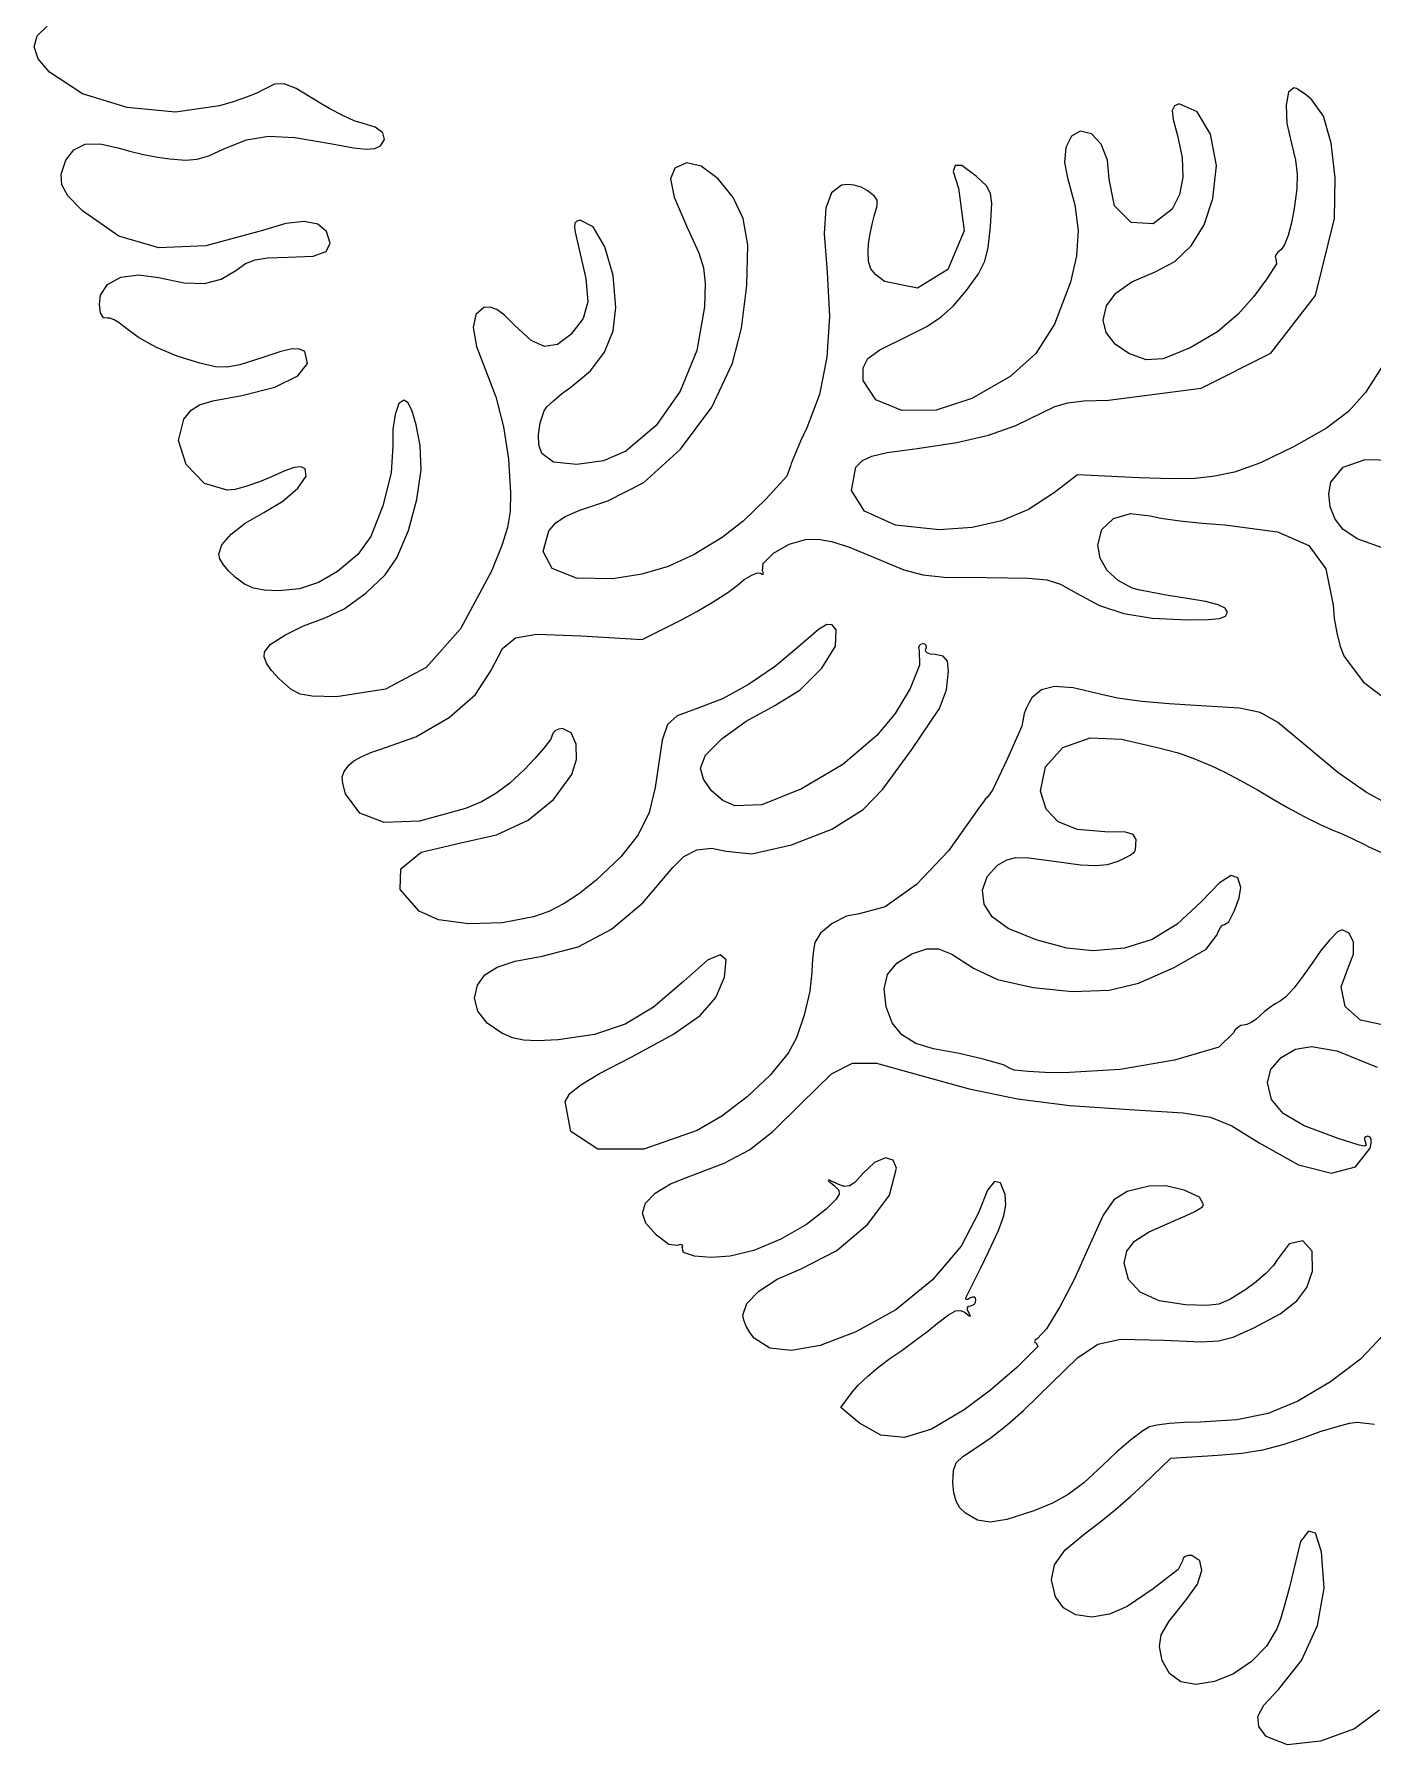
# Model space of a CAD drawing. Extents: x -744 to 286, y -828 to 175.
# Drawn here: x -733.6 to -480.8, y -757.6 to -434.5 of the extents above; entities that cross this region are included whole.
import ezdxf

# ---------------------------------------------------------------- set-up
doc = ezdxf.new("R2010")
doc.units = 0
doc.layers.get('0').update_dxf_attribs({"linetype": 'CONTINUOUS'})

msp = doc.modelspace()

# ---------------------------------------------------------------- linework, layer by layer
for p, q in [((-733.61, -436.91), (-733.03, -434.84)), ((-733.03, -434.84), (-731.16, -433.03)), ((-732.84, -439.21), (-733.61, -436.91)), ((-730.7, -441.72), (-732.84, -439.21)), ((-724.49, -445.77), (-730.7, -441.72)), ((-716.07, -448.38), (-724.49, -445.77)), ((-691.43, -445.63), (-693.54, -446.46)), ((-690.27, -445.01), (-691.43, -445.63)), ((-688.22, -444), (-690.27, -445.01)), ((-686.4, -443.91), (-688.22, -444)), ((-684.14, -444.78), (-686.4, -443.91)), ((-680.11, -447.22), (-684.14, -444.78)), ((-496.75, -445.46), (-497.18, -447.97)), ((-495.69, -444.67), (-496.75, -445.46)), ((-495.23, -444.8), (-495.69, -444.67)), ((-494.35, -445.34), (-495.23, -444.8)), ((-493.34, -446.06), (-494.35, -445.34)), ((-706.94, -449.24), (-716.07, -448.38)), ((-698.61, -448.09), (-706.94, -449.24)), ((-696.03, -447.32), (-698.61, -448.09)), ((-693.54, -446.46), (-696.03, -447.32)), ((-677.78, -448.61), (-680.11, -447.22)), ((-675.35, -449.89), (-677.78, -448.61)), ((-518.26, -448.04), (-518.68, -448.93)), ((-518.68, -448.93), (-518.53, -450.63)), ((-517.36, -447.67), (-518.26, -448.04)), ((-513.99, -449.18), (-517.36, -447.67)), ((-497.18, -447.97), (-497.01, -451.43)), ((-492.29, -446.92), (-493.34, -446.06)), ((-490.12, -450.02), (-492.29, -446.92)), ((-673.16, -450.88), (-675.35, -449.89)), ((-671.68, -451.34), (-673.16, -450.88)), ((-669.24, -452.08), (-671.68, -451.34)), ((-667.77, -453.17), (-669.24, -452.08)), ((-518.53, -450.63), (-517.71, -453.68)), ((-511.48, -453.43), (-513.99, -449.18)), ((-497.01, -451.43), (-496.19, -455.21)), ((-488.66, -455.09), (-490.12, -450.02)), ((-726.15, -456.37), (-724.02, -455.32)), ((-724.02, -455.32), (-721.17, -455.22)), ((-721.17, -455.22), (-717.55, -456.06)), ((-697.81, -456.21), (-693.51, -454.5)), ((-693.51, -454.5), (-689.35, -453.8)), ((-689.35, -453.8), (-684.37, -454.03)), ((-684.37, -454.03), (-677.31, -455.26)), ((-677.31, -455.26), (-673.34, -456.01)), ((-668.19, -455.62), (-667.46, -454.41)), ((-667.46, -454.41), (-667.77, -453.17)), ((-537.68, -453.8), (-538.76, -455.95)), ((-536.05, -452.86), (-537.68, -453.8)), ((-533.92, -453.36), (-536.05, -452.86)), ((-532.09, -455.29), (-533.92, -453.36)), ((-530.89, -458.33), (-532.09, -455.29)), ((-517.71, -453.68), (-516.8, -457.84)), ((-510.35, -459.34), (-511.48, -453.43)), ((-496.19, -455.21), (-495.43, -458.33)), ((-487.92, -461.64), (-488.66, -455.09)), ((-728.52, -460.98), (-727.62, -458.3)), ((-727.62, -458.3), (-726.15, -456.37)), ((-717.55, -456.06), (-715.53, -456.64)), ((-715.53, -456.64), (-712.98, -457.24)), ((-712.98, -457.24), (-710.34, -457.75)), ((-710.34, -457.75), (-708.02, -458.1)), ((-708.02, -458.1), (-705.06, -458.32)), ((-705.06, -458.32), (-702.84, -458.15)), ((-702.84, -458.15), (-700.66, -457.51)), ((-700.66, -457.51), (-697.81, -456.21)), ((-673.34, -456.01), (-670.91, -456.27)), ((-670.91, -456.27), (-669.3, -456.15)), ((-669.3, -456.15), (-668.19, -455.62)), ((-538.76, -455.95), (-539.06, -458.78)), ((-530.59, -461.93), (-530.89, -458.33)), ((-516.8, -457.84), (-516.67, -461.58)), ((-495.43, -458.33), (-495.11, -460.94)), ((-728.42, -463.01), (-728.52, -460.98)), ((-612.62, -459.86), (-613.47, -461.86)), ((-613.47, -461.86), (-612.77, -465.33)), ((-610.43, -458.85), (-612.62, -459.86)), ((-607.64, -459.43), (-610.43, -458.85)), ((-604.46, -461.85), (-607.64, -459.43)), ((-601.58, -465.36), (-604.46, -461.85)), ((-559.65, -459.33), (-560.07, -460.48)), ((-560.07, -460.48), (-559.04, -463.61)), ((-558.39, -459.33), (-559.65, -459.33)), ((-555.71, -461.36), (-558.39, -459.33)), ((-553.79, -463.18), (-555.71, -461.36)), ((-539.06, -458.78), (-538.48, -461.67)), ((-538.48, -461.67), (-537.05, -466.74)), ((-529.57, -466.95), (-530.59, -461.93)), ((-516.67, -461.58), (-517.3, -464.84)), ((-510.99, -465.57), (-510.35, -459.34)), ((-495.11, -460.94), (-495.18, -463.72)), ((-488.02, -469.33), (-487.92, -461.64)), ((-727.26, -465.05), (-728.42, -463.01)), ((-724.5, -467.91), (-727.26, -465.05)), ((-583.06, -464.48), (-584.13, -467.4)), ((-581.15, -463.06), (-583.06, -464.48)), ((-580, -462.92), (-581.15, -463.06)), ((-578.73, -463.06), (-580, -462.92)), ((-577.46, -463.44), (-578.73, -463.06)), ((-576.3, -464.05), (-577.46, -463.44)), ((-574.97, -465.06), (-576.3, -464.05)), ((-574.44, -465.91), (-574.97, -465.06)), ((-559.04, -463.61), (-558.01, -471.7)), ((-552.99, -464.6), (-553.79, -463.18)), ((-552.76, -466.51), (-552.99, -464.6)), ((-517.3, -464.84), (-518.7, -467.61)), ((-495.18, -463.72), (-495.64, -467.43)), ((-717.64, -472.67), (-724.5, -467.91)), ((-612.77, -465.33), (-610.22, -471.15)), ((-599.7, -469.32), (-601.58, -465.36)), ((-584.13, -467.4), (-584.42, -472.16)), ((-574.95, -468.91), (-574.42, -466.98)), ((-574.42, -466.98), (-574.44, -465.91)), ((-552.99, -470.85), (-552.76, -466.51)), ((-537.05, -466.74), (-536.47, -471.6)), ((-526.41, -470.13), (-529.57, -466.95)), ((-518.7, -467.61), (-522.31, -470.34)), ((-512.68, -470.55), (-510.99, -465.57)), ((-495.64, -467.43), (-496.16, -470.14)), ((-690.47, -471.6), (-701.22, -474.52)), ((-686.06, -470.3), (-690.47, -471.6)), ((-682.6, -469.93), (-686.06, -470.3)), ((-680.06, -470.43), (-682.6, -469.93)), ((-678.44, -471.79), (-680.06, -470.43)), ((-631.5, -470.21), (-631.6, -470.9)), ((-631.6, -470.9), (-631.42, -471.92)), ((-631.13, -469.82), (-631.5, -470.21)), ((-630.52, -469.67), (-631.13, -469.82)), ((-628.03, -470.9), (-630.52, -469.67)), ((-625.82, -474.72), (-628.03, -470.9)), ((-610.22, -471.15), (-608.11, -475.81)), ((-598.84, -474.33), (-599.7, -469.32)), ((-575.75, -472.23), (-575.38, -470.41)), ((-575.38, -470.41), (-574.95, -468.91)), ((-553.42, -474.83), (-552.99, -470.85)), ((-536.47, -471.6), (-536.75, -476.41)), ((-522.31, -470.34), (-526.41, -470.13)), ((-515.08, -474.51), (-512.68, -470.55)), ((-496.16, -470.14), (-496.82, -472.54)), ((-491.63, -483.89), (-488.02, -469.33)), ((-710.07, -474.87), (-717.64, -472.67)), ((-701.22, -474.52), (-710.07, -474.87)), ((-678.45, -475.55), (-677.71, -474)), ((-677.71, -474), (-678.44, -471.79)), ((-631.42, -471.92), (-629.43, -480.67)), ((-624.27, -480.1), (-625.82, -474.72)), ((-599.05, -481.98), (-598.84, -474.33)), ((-584.42, -472.16), (-583.87, -479.5)), ((-576.14, -475.62), (-576.02, -474.06)), ((-576.02, -474.06), (-575.75, -472.23)), ((-558.01, -471.7), (-561.05, -478.96)), ((-554.08, -477.41), (-553.42, -474.83)), ((-518.21, -477.47), (-515.08, -474.51)), ((-497.54, -474.44), (-498.2, -475.27)), ((-496.82, -472.54), (-497.54, -474.44)), ((-695.56, -479.17), (-693.69, -477.86)), ((-693.69, -477.86), (-691.88, -477.12)), ((-691.88, -477.12), (-689.53, -476.77)), ((-689.53, -476.77), (-685.64, -476.67)), ((-685.64, -476.67), (-680.91, -476.44)), ((-680.91, -476.44), (-678.45, -475.55)), ((-608.11, -475.81), (-607.19, -478.69)), ((-576.05, -477.49), (-576.14, -475.62)), ((-575.61, -478.82), (-576.05, -477.49)), ((-555.29, -479.77), (-554.08, -477.41)), ((-536.75, -476.41), (-537.87, -481.35)), ((-522.05, -479.45), (-518.21, -477.47)), ((-499, -477.91), (-500.81, -480.76)), ((-499.1, -476.22), (-499.23, -476.65)), ((-499.23, -476.65), (-499.12, -476.97)), ((-499.12, -476.97), (-499, -477.91)), ((-498.74, -475.73), (-499.1, -476.22)), ((-498.2, -475.27), (-498.74, -475.73)), ((-719.77, -481.8), (-717.23, -480.44)), ((-717.23, -480.44), (-713.84, -479.97)), ((-713.84, -479.97), (-710.11, -480.5)), ((-710.11, -480.5), (-705.31, -481.49)), ((-701.47, -481.59), (-698.3, -480.82)), ((-698.3, -480.82), (-695.56, -479.17)), ((-629.43, -480.67), (-629.07, -485.1)), ((-623.75, -486.15), (-624.27, -480.1)), ((-607.19, -478.69), (-606.89, -481.55)), ((-583.87, -479.5), (-583.42, -487.83)), ((-574.69, -479.97), (-575.61, -478.82)), ((-573.04, -481.24), (-574.69, -479.97)), ((-566.78, -482.49), (-573.04, -481.24)), ((-561.05, -478.96), (-566.78, -482.49)), ((-557.62, -483.01), (-555.29, -479.77)), ((-529.31, -483.43), (-526.3, -481.29)), ((-526.3, -481.29), (-522.05, -479.45)), ((-500.81, -480.76), (-503.28, -484.05)), ((-721.31, -485.56), (-721.08, -483.85)), ((-721.08, -483.85), (-719.77, -481.8)), ((-705.31, -481.49), (-701.47, -481.59)), ((-606.89, -481.55), (-607.04, -486)), ((-600.03, -490.03), (-599.05, -481.98)), ((-560.02, -485.84), (-557.62, -483.01)), ((-537.87, -481.35), (-540.91, -489.33)), ((-531.12, -485.86), (-529.31, -483.43)), ((-503.28, -484.05), (-506.21, -487.38)), ((-500.05, -494.75), (-491.63, -483.89)), ((-721.07, -487.16), (-721.31, -485.56)), ((-720.5, -488.11), (-721.07, -487.16)), ((-650.2, -487.49), (-650.71, -489.96)), ((-648.68, -486.15), (-650.2, -487.49)), ((-647.47, -486.06), (-648.68, -486.15)), ((-646.24, -486.5), (-647.47, -486.06)), ((-644.8, -487.59), (-646.24, -486.5)), ((-642.83, -489.58), (-644.8, -487.59)), ((-629.07, -485.1), (-629.94, -488.2)), ((-624.29, -490.57), (-623.75, -486.15)), ((-607.04, -486), (-608.46, -494.27)), ((-562.33, -487.94), (-560.02, -485.84)), ((-531.75, -488.56), (-531.12, -485.86)), ((-506.21, -487.38), (-510.13, -490.72)), ((-719.77, -488.19), (-720.5, -488.11)), ((-719.33, -488.14), (-719.77, -488.19)), ((-718.53, -488.47), (-719.33, -488.14)), ((-717.59, -489.03), (-718.53, -488.47)), ((-716.63, -489.79), (-717.59, -489.03)), ((-713.89, -491.82), (-716.63, -489.79)), ((-650.71, -489.96), (-650.09, -493.54)), ((-639.77, -492.39), (-642.83, -489.58)), ((-629.94, -488.2), (-632.24, -491.26)), ((-625.9, -494.57), (-624.29, -490.57)), ((-601.72, -496.67), (-600.03, -490.03)), ((-583.42, -487.83), (-583.91, -495.54)), ((-568.67, -491.57), (-565.03, -489.72)), ((-565.03, -489.72), (-562.33, -487.94)), ((-540.91, -489.33), (-544.43, -494.87)), ((-531.16, -490.9), (-531.75, -488.56)), ((-529.48, -493.07), (-531.16, -490.9)), ((-510.13, -490.72), (-515.3, -493.75)), ((-710.5, -493.69), (-713.89, -491.82)), ((-706.61, -495.34), (-710.5, -493.69)), ((-684.9, -493.98), (-687.05, -494.46)), ((-683.49, -494), (-684.9, -493.98)), ((-682.53, -494.49), (-683.49, -494)), ((-650.09, -493.54), (-648.31, -498.13)), ((-637.21, -493.5), (-639.77, -492.39)), ((-634.79, -493.11), (-637.21, -493.5)), ((-632.24, -491.26), (-634.79, -493.11)), ((-608.46, -494.27), (-611.59, -501.94)), ((-576.17, -495.78), (-573.89, -494.12)), ((-573.89, -494.12), (-568.67, -491.57)), ((-526.87, -494.85), (-529.48, -493.07)), ((-515.3, -493.75), (-520.38, -495.87)), ((-702.36, -496.68), (-706.61, -495.34)), ((-699.35, -497.35), (-702.36, -496.68)), ((-697.17, -497.44), (-699.35, -497.35)), ((-694.76, -496.97), (-697.17, -497.44)), ((-690.62, -495.63), (-694.76, -496.97)), ((-687.05, -494.46), (-690.62, -495.63)), ((-683.83, -499.07), (-682.03, -496.73)), ((-682.03, -496.73), (-682.53, -494.49)), ((-628.57, -498.13), (-625.9, -494.57)), ((-605.63, -504.99), (-601.72, -496.67)), ((-583.91, -495.54), (-585.33, -502.57)), ((-577.07, -497.54), (-576.17, -495.78)), ((-544.43, -494.87), (-549.3, -499.19)), ((-523.59, -496.02), (-526.87, -494.85)), ((-520.38, -495.87), (-523.59, -496.02)), ((-513.25, -501.39), (-500.05, -494.75)), ((-478.41, -496.27), (-482.17, -502.21)), ((-688.18, -501.21), (-683.83, -499.07)), ((-648.31, -498.13), (-646.44, -503.04)), ((-632.28, -501.21), (-628.57, -498.13)), ((-577.03, -499.96), (-577.07, -497.54)), ((-574.68, -503.59), (-577.03, -499.96)), ((-549.3, -499.19), (-556.54, -503.31)), ((-702.4, -504.55), (-699.89, -503.79)), ((-699.89, -503.79), (-694.43, -502.75)), ((-694.43, -502.75), (-688.18, -501.21)), ((-663.79, -503.67), (-664.73, -504.27)), ((-662.97, -504.13), (-663.79, -503.67)), ((-646.44, -503.04), (-645.01, -508.66)), ((-636.8, -504.92), (-635.57, -503.75)), ((-635.57, -503.75), (-634.01, -502.46)), ((-634.01, -502.46), (-632.28, -501.21)), ((-611.59, -501.94), (-616.18, -508.44)), ((-585.33, -502.57), (-587.68, -508.88)), ((-569.78, -505.58), (-574.68, -503.59)), ((-556.54, -503.31), (-563.28, -505.51)), ((-538.41, -504.14), (-535.39, -503.78)), ((-535.39, -503.78), (-530.75, -503.67)), ((-530.75, -503.67), (-513.25, -501.39)), ((-482.17, -502.21), (-485.38, -505.81)), ((-705.36, -507.21), (-703.97, -505.56)), ((-703.97, -505.56), (-702.4, -504.55)), ((-665.46, -506.34), (-665.89, -509.17)), ((-664.73, -504.27), (-665.46, -506.34)), ((-662.21, -505.71), (-662.97, -504.13)), ((-661.49, -508.3), (-662.21, -505.71)), ((-638.06, -507.96), (-637.3, -505.67)), ((-637.3, -505.67), (-636.8, -504.92)), ((-611.56, -512.89), (-605.63, -504.99)), ((-563.28, -505.51), (-569.78, -505.58)), ((-548.23, -508.46), (-543.34, -506.04)), ((-543.34, -506.04), (-540.83, -504.84)), ((-540.83, -504.84), (-538.41, -504.14)), ((-485.38, -505.81), (-489.58, -508.93)), ((-706.38, -511.27), (-705.36, -507.21)), ((-665.89, -509.17), (-665.88, -512.3)), ((-660.75, -512.24), (-661.49, -508.3)), ((-645.01, -508.66), (-644.06, -514.77)), ((-638.39, -510.14), (-638.06, -507.96)), ((-638.28, -512.09), (-638.39, -510.14)), ((-616.18, -508.44), (-621.89, -513.27)), ((-587.68, -508.88), (-588.86, -511.42)), ((-559.36, -511.66), (-553.38, -510.28)), ((-553.38, -510.28), (-548.23, -508.46)), ((-489.58, -508.93), (-495.67, -512.43)), ((-704.89, -515.82), (-706.38, -511.27)), ((-665.88, -512.3), (-666.17, -517.37)), ((-660.56, -516.78), (-660.75, -512.24)), ((-637.73, -513.7), (-638.28, -512.09)), ((-621.89, -513.27), (-626.11, -515.1)), ((-618.46, -519.19), (-611.56, -512.89)), ((-588.86, -511.42), (-589.85, -513.68)), ((-575.42, -514.2), (-572.51, -513.54)), ((-572.51, -513.54), (-566.85, -512.78)), ((-566.85, -512.78), (-559.36, -511.66)), ((-495.67, -512.43), (-501.99, -515.51)), ((-701.46, -519.39), (-704.89, -515.82)), ((-684.49, -516.4), (-686.3, -516.99)), ((-683.21, -516.26), (-684.49, -516.4)), ((-682.43, -516.59), (-683.21, -516.26)), ((-682.22, -518.03), (-682.43, -516.59)), ((-661.36, -522.44), (-660.56, -516.78)), ((-644.06, -514.77), (-643.63, -521.17)), ((-635.52, -515.39), (-637.73, -513.7)), ((-631.11, -515.82), (-635.52, -515.39)), ((-626.11, -515.1), (-631.11, -515.82)), ((-590.75, -516.1), (-591.46, -518.02)), ((-590.65, -515.6), (-590.75, -516.1)), ((-589.85, -513.68), (-590.65, -515.6)), ((-579.27, -520.7), (-578.44, -516.33)), ((-578.44, -516.33), (-577.18, -515.05)), ((-577.18, -515.05), (-575.42, -514.2)), ((-501.99, -515.51), (-506.95, -517.25)), ((-488.74, -519.16), (-486.38, -516.33)), ((-486.38, -516.33), (-482.23, -514.87)), ((-482.23, -514.87), (-476.86, -515)), ((-697.19, -520.67), (-701.46, -519.39)), ((-693.46, -519.92), (-695.65, -520.5)), ((-691.06, -519.09), (-693.46, -519.92)), ((-688.8, -518.11), (-691.06, -519.09)), ((-686.3, -516.99), (-688.8, -518.11)), ((-683.84, -520.28), (-682.22, -518.03)), ((-666.17, -517.37), (-667.76, -523.62)), ((-625.25, -522.69), (-618.46, -519.19)), ((-591.46, -518.02), (-595.35, -522.29)), ((-536.56, -517.78), (-540.9, -521.1)), ((-524.9, -518.35), (-536.56, -517.78)), ((-518.82, -518.54), (-524.9, -518.35)), ((-514.36, -518.45), (-518.82, -518.54)), ((-510.64, -518.03), (-514.36, -518.45)), ((-506.95, -517.25), (-510.64, -518.03)), ((-489.14, -521.32), (-488.74, -519.16)), ((-695.65, -520.5), (-697.19, -520.67)), ((-690.25, -524.88), (-686.68, -522.74)), ((-686.68, -522.74), (-683.84, -520.28)), ((-662.94, -528.27), (-661.36, -522.44)), ((-643.63, -521.17), (-643.73, -524.67)), ((-630.54, -524.43), (-625.25, -522.69)), ((-595.35, -522.29), (-599.74, -526.53)), ((-576.8, -524.59), (-579.27, -520.7)), ((-540.9, -521.1), (-545.81, -524.27)), ((-488.84, -523.78), (-489.14, -521.32)), ((-693.74, -526.89), (-690.25, -524.88)), ((-667.76, -523.62), (-670.05, -529.41)), ((-643.73, -524.67), (-644.22, -527.7)), ((-635.1, -526.79), (-633.34, -525.61)), ((-633.34, -525.61), (-630.54, -524.43)), ((-599.74, -526.53), (-603.7, -529.6)), ((-570.93, -527.27), (-576.8, -524.59)), ((-550.92, -526.44), (-556.48, -527.71)), ((-545.81, -524.27), (-550.92, -526.44)), ((-531.95, -528.1), (-529.79, -525.99)), ((-529.79, -525.99), (-526.57, -525.06)), ((-526.57, -525.06), (-522.83, -525.48)), ((-522.83, -525.48), (-520.81, -525.92)), ((-520.81, -525.92), (-517.22, -526.41)), ((-517.22, -526.41), (-513.03, -526.86)), ((-487.92, -526.15), (-488.84, -523.78)), ((-486.49, -528.04), (-487.92, -526.15)), ((-698.19, -531), (-696.44, -528.98)), ((-696.44, -528.98), (-693.74, -526.89)), ((-670.05, -529.41), (-672.52, -532.81)), ((-665.11, -533.42), (-662.94, -528.27)), ((-644.22, -527.7), (-645.29, -531.09)), ((-637.49, -532.25), (-636.43, -528.32)), ((-636.43, -528.32), (-635.1, -526.79)), ((-603.7, -529.6), (-609, -532.82)), ((-562.73, -528.13), (-570.93, -527.27)), ((-556.48, -527.71), (-562.73, -528.13)), ((-532.75, -531.03), (-531.95, -528.1)), ((-513.03, -526.86), (-508.75, -527.2)), ((-508.75, -527.2), (-498.79, -528.49)), ((-498.79, -528.49), (-492.89, -531.1)), ((-483.74, -529.83), (-486.49, -528.04)), ((-698.75, -532.76), (-698.19, -531)), ((-698.54, -533.6), (-698.75, -532.76)), ((-672.52, -532.81), (-676.34, -535.99)), ((-645.29, -531.09), (-647.27, -535.92)), ((-635.78, -535.43), (-637.49, -532.25)), ((-609, -532.82), (-613.9, -535.06)), ((-595.97, -534.47), (-593.98, -532.54)), ((-593.98, -532.54), (-591.03, -530.83)), ((-591.03, -530.83), (-587.97, -529.98)), ((-587.97, -529.98), (-585.54, -529.91)), ((-585.54, -529.91), (-583.01, -530.33)), ((-583.01, -530.33), (-579.82, -531.37)), ((-579.82, -531.37), (-575.12, -533.31)), ((-532.29, -533.5), (-532.75, -531.03)), ((-492.89, -531.1), (-489.65, -535.51)), ((-478.16, -531.85), (-483.74, -529.83)), ((-697.84, -534.75), (-698.54, -533.6)), ((-696.85, -535.97), (-697.84, -534.75)), ((-695.67, -537.09), (-696.85, -535.97)), ((-676.34, -535.99), (-679.89, -538.09)), ((-667.35, -536.61), (-665.11, -533.42)), ((-647.27, -535.92), (-653.11, -546.86)), ((-631.17, -537.28), (-635.78, -535.43)), ((-613.9, -535.06), (-618.87, -536.52)), ((-596.06, -535.97), (-595.97, -534.47)), ((-595.88, -536.33), (-596.06, -535.97)), ((-575.12, -533.31), (-569.36, -535.67)), ((-569.36, -535.67), (-565.77, -536.67)), ((-530.96, -535.81), (-532.29, -533.5)), ((-528.89, -537.74), (-530.96, -535.81)), ((-489.65, -535.51), (-488.32, -542.39)), ((-693.88, -538.38), (-695.67, -537.09)), ((-692.17, -539.15), (-693.88, -538.38)), ((-690.17, -539.55), (-692.17, -539.15)), ((-683.49, -539.27), (-687.42, -539.67)), ((-679.89, -538.09), (-683.49, -539.27)), ((-670.99, -540.09), (-667.35, -536.61)), ((-624.35, -537.37), (-631.17, -537.28)), ((-618.87, -536.52), (-624.35, -537.37)), ((-602.64, -540), (-600.86, -538.63)), ((-600.86, -538.63), (-599.5, -537.55)), ((-599.5, -537.55), (-598.19, -536.75)), ((-598.19, -536.75), (-597.08, -536.28)), ((-597.08, -536.28), (-596.47, -536.34)), ((-596.47, -536.34), (-596.11, -536.53)), ((-596.11, -536.53), (-595.92, -536.5)), ((-595.92, -536.5), (-595.88, -536.33)), ((-565.77, -536.67), (-561.76, -537.08)), ((-561.76, -537.08), (-553.75, -537.17)), ((-553.75, -537.17), (-545.83, -537.24)), ((-545.83, -537.24), (-542.34, -537.57)), ((-542.34, -537.57), (-539.79, -538.39)), ((-539.79, -538.39), (-536.75, -540.1)), ((-526.25, -539.13), (-528.89, -537.74)), ((-525.03, -539.48), (-526.25, -539.13)), ((-522.48, -540), (-525.03, -539.48)), ((-687.42, -539.67), (-690.17, -539.55)), ((-675.06, -543.09), (-670.99, -540.09)), ((-608.47, -543.59), (-605.37, -541.77)), ((-605.37, -541.77), (-602.64, -540)), ((-536.75, -540.1), (-532.45, -542.4)), ((-532.45, -542.4), (-527.85, -543.92)), ((-519.46, -540.54), (-522.48, -540)), ((-516.25, -541.04), (-519.46, -540.54)), ((-512.41, -541.68), (-516.25, -541.04)), ((-510.04, -542.28), (-512.41, -541.68)), ((-508.67, -542.93), (-510.04, -542.28)), ((-488.32, -542.39), (-488.1, -544.89)), ((-682.74, -546.3), (-678.64, -544.78)), ((-678.64, -544.78), (-675.06, -543.09)), ((-618.81, -548.87), (-611.51, -545.21)), ((-611.51, -545.21), (-608.47, -543.59)), ((-527.85, -543.92), (-522.46, -544.8)), ((-522.46, -544.8), (-515.75, -545.12)), ((-515.75, -545.12), (-511.85, -545.09)), ((-511.85, -545.09), (-509.75, -544.87)), ((-509.75, -544.87), (-508.64, -544.42)), ((-508.25, -543.69), (-508.67, -542.93)), ((-508.64, -544.42), (-508.25, -543.69)), ((-488.1, -544.89), (-487.61, -547.61)), ((-689.03, -549.79), (-686.31, -548.05)), ((-686.31, -548.05), (-682.74, -546.3)), ((-653.11, -546.86), (-659.61, -554.14)), ((-645.19, -550.56), (-642.69, -548.56)), ((-642.69, -548.56), (-638.74, -547.84)), ((-638.74, -547.84), (-630.32, -548.15)), ((-630.32, -548.15), (-618.81, -548.87)), ((-585.51, -546.97), (-588.75, -549.81)), ((-583.92, -545.99), (-585.51, -546.97)), ((-582.92, -546.07), (-583.92, -545.99)), ((-582.17, -547), (-582.92, -546.07)), ((-582.29, -550.13), (-582.17, -547)), ((-487.61, -547.61), (-486.96, -550.16)), ((-690.19, -552.15), (-690.13, -551.23)), ((-689.73, -553.31), (-690.19, -552.15)), ((-690.13, -551.23), (-689.03, -549.79)), ((-647.39, -554.74), (-645.19, -550.56)), ((-588.75, -549.81), (-593.62, -553.86)), ((-584.87, -554.28), (-582.29, -550.13)), ((-566.48, -550.04), (-566.59, -550.45)), ((-566.59, -550.45), (-566.5, -550.92)), ((-566.5, -550.92), (-566.43, -553.71)), ((-566.2, -549.77), (-566.48, -550.04)), ((-565.79, -549.67), (-566.2, -549.77)), ((-565.4, -549.75), (-565.79, -549.67)), ((-565.15, -549.97), (-565.4, -549.75)), ((-565.28, -551.06), (-565.25, -550.67)), ((-564.99, -551.38), (-565.28, -551.06)), ((-565.25, -550.67), (-565.1, -550.29)), ((-565.1, -550.29), (-565.15, -549.97)), ((-564.36, -551.6), (-564.99, -551.38)), ((-563.47, -551.67), (-564.36, -551.6)), ((-561.95, -552.02), (-563.47, -551.67)), ((-561.13, -552.97), (-561.95, -552.02)), ((-486.96, -550.16), (-486.24, -552.06)), ((-486.24, -552.06), (-482.58, -556.89)), ((-688.8, -554.69), (-689.73, -553.31)), ((-687.35, -556.27), (-688.8, -554.69)), ((-659.61, -554.14), (-667.28, -558.25)), ((-650.26, -559.25), (-647.39, -554.74)), ((-593.62, -553.86), (-598.69, -557.34)), ((-588.96, -558.34), (-584.87, -554.28)), ((-566.43, -553.71), (-568.19, -558.08)), ((-561.34, -558.38), (-560.92, -554.82)), ((-560.92, -554.82), (-561.13, -552.97)), ((-685.11, -558.27), (-687.35, -556.27)), ((-683.38, -559.19), (-685.11, -558.27)), ((-667.28, -558.25), (-676.54, -559.67)), ((-598.69, -557.34), (-603.62, -560.05)), ((-593.75, -561.33), (-588.96, -558.34)), ((-568.19, -558.08), (-571, -562.81)), ((-562.65, -561.87), (-561.34, -558.38)), ((-543.4, -558.38), (-545.19, -559.9)), ((-540.93, -557.75), (-543.4, -558.38)), ((-537.37, -558.01), (-540.93, -557.75)), ((-532.05, -559.27), (-537.37, -558.01)), ((-482.58, -556.89), (-475.56, -562.2)), ((-681.14, -559.58), (-683.38, -559.19)), ((-676.54, -559.67), (-681.14, -559.58)), ((-655.23, -563.6), (-650.26, -559.25)), ((-608.07, -561.76), (-612.19, -563.26)), ((-603.62, -560.05), (-608.07, -561.76)), ((-599.15, -564.28), (-593.75, -561.33)), ((-567.84, -569.64), (-562.65, -561.87)), ((-546.29, -561.87), (-546.64, -562.82)), ((-545.79, -560.85), (-546.29, -561.87)), ((-545.19, -559.9), (-545.79, -560.85)), ((-529.02, -559.91), (-532.05, -559.27)), ((-524.43, -560.53), (-529.02, -559.91)), ((-519.28, -561.03), (-524.43, -560.53)), ((-514.27, -561.32), (-519.28, -561.03)), ((-505.97, -561.79), (-514.27, -561.32)), ((-502.08, -562.63), (-505.97, -561.79)), ((-661.51, -567.24), (-655.23, -563.6)), ((-613.99, -564.92), (-615, -567.86)), ((-612.19, -563.26), (-613.99, -564.92)), ((-603.67, -567.56), (-599.15, -564.28)), ((-571, -562.81), (-574.48, -567)), ((-547.11, -565.25), (-549.8, -571.3)), ((-546.75, -563.5), (-547.11, -565.25)), ((-546.64, -562.82), (-546.75, -563.5)), ((-498.8, -564.44), (-502.08, -562.63)), ((-493.57, -568.8), (-498.8, -564.44)), ((-668.34, -569.64), (-661.51, -567.24)), ((-636.04, -567.66), (-637.34, -569.35)), ((-635.79, -566.92), (-636.04, -567.66)), ((-635.62, -566.45), (-635.79, -566.92)), ((-635.19, -566.04), (-635.62, -566.45)), ((-634.56, -565.77), (-635.19, -566.04)), ((-633.83, -565.67), (-634.56, -565.77)), ((-632.21, -566.48), (-633.83, -565.67)), ((-631.23, -568.63), (-632.21, -566.48)), ((-615, -567.86), (-616.34, -576.81)), ((-606.85, -570.72), (-603.67, -567.56)), ((-574.48, -567), (-580.88, -572.44)), ((-539.32, -569.27), (-534.19, -567.41)), ((-534.19, -567.41), (-528.25, -567.69)), ((-528.25, -567.69), (-521.44, -569.25)), ((-674.19, -572.61), (-673.23, -571.79)), ((-673.23, -571.79), (-671.74, -570.94)), ((-671.74, -570.94), (-670.03, -570.18)), ((-670.03, -570.18), (-668.34, -569.64)), ((-639.04, -571.32), (-641.04, -573.42)), ((-637.34, -569.35), (-639.04, -571.32)), ((-632.1, -574.35), (-631.17, -571.53)), ((-631.17, -571.53), (-631.23, -568.63)), ((-607.75, -573.16), (-606.85, -570.72)), ((-573.34, -577.14), (-567.84, -569.64)), ((-549.8, -571.3), (-552.6, -577.32)), ((-542.62, -572.88), (-539.32, -569.27)), ((-521.44, -569.25), (-517.58, -570.28)), ((-517.58, -570.28), (-514.58, -571.3)), ((-514.58, -571.3), (-511.25, -572.7)), ((-487.38, -573.98), (-493.57, -568.8)), ((-675.42, -574.82), (-675.06, -573.78)), ((-675.35, -576.07), (-675.42, -574.82)), ((-675.06, -573.78), (-674.19, -572.61)), ((-641.04, -573.42), (-643.8, -575.99)), ((-635.53, -579.1), (-632.1, -574.35)), ((-607.23, -575.23), (-607.75, -573.16)), ((-580.88, -572.44), (-588.69, -577.06)), ((-543.55, -577.52), (-542.62, -572.88)), ((-511.25, -572.7), (-508.87, -573.85)), ((-508.87, -573.85), (-505.81, -575.47)), ((-481.97, -577.77), (-487.38, -573.98)), ((-674.8, -578.01), (-675.35, -576.07)), ((-672.12, -581.64), (-674.8, -578.01)), ((-646.41, -577.95), (-649.11, -579.48)), ((-643.8, -575.99), (-646.41, -577.95)), ((-616.34, -576.81), (-617.49, -581.52)), ((-605.7, -577.42), (-607.23, -575.23)), ((-603.57, -579.24), (-605.7, -577.42)), ((-588.69, -577.06), (-596.2, -580.1)), ((-577.06, -580.96), (-573.34, -577.14)), ((-552.6, -577.32), (-553.65, -578.67)), ((-542.51, -580.89), (-543.55, -577.52)), ((-505.81, -575.47), (-502.6, -577.25)), ((-502.6, -577.25), (-499.75, -578.93)), ((-477.62, -580.16), (-481.97, -577.77)), ((-652.16, -580.74), (-660.87, -583.15)), ((-649.11, -579.48), (-652.16, -580.74)), ((-640.34, -582.96), (-635.53, -579.1)), ((-601.27, -580.26), (-603.57, -579.24)), ((-596.2, -580.1), (-601.27, -580.26)), ((-582.97, -584.7), (-577.06, -580.96)), ((-555.25, -580.78), (-560.92, -588.77)), ((-554.82, -580.13), (-555.25, -580.78)), ((-554.36, -579.5), (-554.82, -580.13)), ((-553.94, -578.97), (-554.36, -579.5)), ((-553.65, -578.67), (-553.94, -578.97)), ((-540.23, -583.3), (-542.51, -580.89)), ((-499.75, -578.93), (-496.91, -580.58)), ((-496.91, -580.58), (-493.75, -582.28)), ((-667.52, -583.42), (-672.12, -581.64)), ((-660.87, -583.15), (-667.52, -583.42)), ((-646.28, -585.74), (-640.34, -582.96)), ((-617.49, -581.52), (-619.57, -585.77)), ((-590.62, -587.66), (-582.97, -584.7)), ((-536.57, -584.72), (-540.23, -583.3)), ((-531.42, -585.17), (-536.57, -584.72)), ((-493.75, -582.28), (-490.75, -583.77)), ((-490.75, -583.77), (-488.46, -584.78)), ((-660.53, -589.04), (-653.05, -587.28)), ((-653.05, -587.28), (-646.28, -585.74)), ((-619.57, -585.77), (-622.8, -589.91)), ((-598.06, -589.33), (-590.62, -587.66)), ((-527.49, -585.25), (-531.42, -585.17)), ((-526.05, -585.67), (-527.49, -585.25)), ((-525.48, -586.61), (-526.05, -585.67)), ((-525.6, -588.55), (-525.48, -586.61)), ((-488.46, -584.78), (-486.47, -585.61)), ((-486.47, -585.61), (-484.44, -586.53)), ((-484.44, -586.53), (-482.64, -587.42)), ((-482.64, -587.42), (-481.46, -588.09)), ((-664.4, -592.17), (-660.53, -589.04)), ((-622.8, -589.91), (-627.46, -594.32)), ((-613.02, -591.94), (-610.95, -589.86)), ((-610.95, -589.86), (-608.45, -588.59)), ((-608.45, -588.59), (-605.7, -588.23)), ((-605.7, -588.23), (-602.92, -588.8)), ((-602.92, -588.8), (-598.06, -589.33)), ((-560.92, -588.77), (-567, -595.13)), ((-551.68, -591.47), (-549.92, -590.45)), ((-549.92, -590.45), (-548.21, -590.04)), ((-548.21, -590.04), (-545.76, -590.11)), ((-545.76, -590.11), (-540.57, -590.8)), ((-540.57, -590.8), (-536.01, -591.38)), ((-530.89, -591.33), (-528.89, -590.73)), ((-528.89, -590.73), (-527.67, -590.17)), ((-527.67, -590.17), (-526.63, -589.56)), ((-526.63, -589.56), (-525.84, -588.97)), ((-525.84, -588.97), (-525.6, -588.55)), ((-481.46, -588.09), (-475.86, -590.53)), ((-664.5, -596.04), (-664.4, -592.17)), ((-627.46, -594.32), (-630.6, -596.8)), ((-618.68, -598.61), (-613.02, -591.94)), ((-554.53, -596.17), (-553.65, -593.6)), ((-553.65, -593.6), (-551.68, -591.47)), ((-536.01, -591.38), (-533.09, -591.54)), ((-533.09, -591.54), (-530.89, -591.33)), ((-507.54, -593.43), (-509.74, -594.8)), ((-506.29, -593.85), (-507.54, -593.43)), ((-505.75, -595.69), (-506.29, -593.85)), ((-660.93, -600.16), (-664.5, -596.04)), ((-630.6, -596.8), (-633.54, -598.73)), ((-567, -595.13), (-572.87, -599.35)), ((-554.19, -598.83), (-554.53, -596.17)), ((-509.74, -594.8), (-513.24, -598.4)), ((-506.03, -597.66), (-505.75, -595.69)), ((-657.26, -601.8), (-660.93, -600.16)), ((-636.41, -600.19), (-639.33, -601.24)), ((-633.54, -598.73), (-636.41, -600.19)), ((-624.58, -603.56), (-618.68, -598.61)), ((-577.8, -600.67), (-580.23, -601.12)), ((-572.87, -599.35), (-577.8, -600.67)), ((-552.69, -601.23), (-554.19, -598.83)), ((-513.24, -598.4), (-517.78, -602.64)), ((-507.99, -602.19), (-506.9, -600.06)), ((-506.9, -600.06), (-506.03, -597.66)), ((-651.55, -602.54), (-657.26, -601.8)), ((-645.19, -602.38), (-651.55, -602.54)), ((-639.33, -601.24), (-645.19, -602.38)), ((-630.87, -606.88), (-624.58, -603.56)), ((-582.89, -602.48), (-585.12, -604.29)), ((-580.23, -601.12), (-582.89, -602.48)), ((-549.65, -603.45), (-552.69, -601.23)), ((-544.39, -605.58), (-549.65, -603.45)), ((-517.78, -602.64), (-522.48, -605.51)), ((-510.25, -604.68), (-509.95, -603.91)), ((-509.95, -603.91), (-509.57, -603.26)), ((-509.57, -603.26), (-509.18, -602.81)), ((-509.18, -602.81), (-508.84, -602.67)), ((-508.84, -602.67), (-507.99, -602.19)), ((-487.47, -604.05), (-488.94, -605.55)), ((-486.61, -603.7), (-487.47, -604.05)), ((-485.24, -604.33), (-486.61, -603.7)), ((-637.65, -608.68), (-630.87, -606.88)), ((-586.38, -607.14), (-586.56, -608.59)), ((-586.16, -606.1), (-586.38, -607.14)), ((-585.12, -604.29), (-586.16, -606.1)), ((-567.86, -608.22), (-565.06, -607.29)), ((-565.06, -607.29), (-562.83, -607.3)), ((-562.83, -607.3), (-560.31, -608.31)), ((-538.61, -607.16), (-544.39, -605.58)), ((-533.67, -607.67), (-538.61, -607.16)), ((-527.67, -607.13), (-533.67, -607.67)), ((-522.48, -605.51), (-527.67, -607.13)), ((-518.31, -610.78), (-512.27, -607.31)), ((-512.27, -607.31), (-510.25, -604.68)), ((-488.94, -605.55), (-490.6, -607.57)), ((-484.43, -606.01), (-485.24, -604.33)), ((-484.43, -608.27), (-484.43, -606.01)), ((-646.2, -610.74), (-642.76, -609.61)), ((-642.76, -609.61), (-637.65, -608.68)), ((-606.46, -609.43), (-610.96, -613.47)), ((-604.07, -608.4), (-606.46, -609.43)), ((-602.96, -609.35), (-604.07, -608.4)), ((-603.23, -612.6), (-602.96, -609.35)), ((-586.69, -610.18), (-586.74, -611.67)), ((-586.56, -608.59), (-586.69, -610.18)), ((-572.44, -612.12), (-570.72, -609.98)), ((-570.72, -609.98), (-567.86, -608.22)), ((-560.31, -608.31), (-556.2, -610.92)), ((-492.25, -609.95), (-493.93, -612.4)), ((-490.6, -607.57), (-492.25, -609.95)), ((-486.79, -614.44), (-485.28, -610.37)), ((-485.28, -610.37), (-484.43, -608.27)), ((-649.92, -614.16), (-648.48, -612.21)), ((-648.48, -612.21), (-646.2, -610.74)), ((-610.96, -613.47), (-616.64, -618.28)), ((-604.85, -616.45), (-603.23, -612.6)), ((-586.74, -611.67), (-587.11, -615.29)), ((-573.08, -614.83), (-572.44, -612.12)), ((-556.2, -610.92), (-551.66, -613.07)), ((-551.66, -613.07), (-544.98, -614.59)), ((-530.59, -615.07), (-525.05, -613.75)), ((-525.05, -613.75), (-518.31, -610.78)), ((-493.93, -612.4), (-495.68, -614.64)), ((-650.43, -616.62), (-649.92, -614.16)), ((-649.82, -619.04), (-650.43, -616.62)), ((-607.86, -619.88), (-604.85, -616.45)), ((-587.11, -615.29), (-588.2, -619.79)), ((-572.73, -618.25), (-573.08, -614.83)), ((-544.98, -614.59), (-537.57, -615.33)), ((-537.57, -615.33), (-530.59, -615.07)), ((-497.28, -616.42), (-498.32, -617.18)), ((-495.68, -614.64), (-497.28, -616.42)), ((-486.05, -618.16), (-486.79, -614.44)), ((-648.07, -621.29), (-649.82, -619.04)), ((-616.64, -618.28), (-622.03, -621.49)), ((-612.85, -623.41), (-607.86, -619.88)), ((-588.2, -619.79), (-589.67, -624.07)), ((-571.6, -621.22), (-572.73, -618.25)), ((-502.15, -619.93), (-502.91, -620.6)), ((-501.33, -619.19), (-502.15, -619.93)), ((-500.3, -618.4), (-501.33, -619.19)), ((-499.25, -617.69), (-500.3, -618.4)), ((-498.32, -617.18), (-499.25, -617.69)), ((-483.16, -620.75), (-486.05, -618.16)), ((-645.29, -623.22), (-648.07, -621.29)), ((-643.31, -624.05), (-645.29, -623.22)), ((-627.81, -623.45), (-634.66, -624.44)), ((-622.03, -621.49), (-627.81, -623.45)), ((-620.87, -627.74), (-612.85, -623.41)), ((-569.74, -623.53), (-571.6, -621.22)), ((-507.1, -623.14), (-509.88, -625.85)), ((-506.78, -622.58), (-507.1, -623.14)), ((-506.31, -622.11), (-506.78, -622.58)), ((-505.76, -621.78), (-506.31, -622.11)), ((-505.21, -621.67), (-505.76, -621.78)), ((-504.58, -621.55), (-505.21, -621.67)), ((-503.77, -621.16), (-504.58, -621.55)), ((-502.91, -620.6), (-503.77, -621.16)), ((-478.75, -621.67), (-483.16, -620.75)), ((-641.21, -624.5), (-643.31, -624.05)), ((-638.54, -624.62), (-641.21, -624.5)), ((-634.66, -624.44), (-638.54, -624.62)), ((-589.67, -624.07), (-591.22, -626.95)), ((-567.13, -625.17), (-569.74, -623.53)), ((-563.76, -626.14), (-567.13, -625.17)), ((-558.93, -627.06), (-563.76, -626.14)), ((-509.88, -625.85), (-518.26, -628.3)), ((-498.13, -627.8), (-495.38, -626.23)), ((-495.38, -626.23), (-492.36, -625.69)), ((-492.36, -625.69), (-487.58, -626.54)), ((-487.58, -626.54), (-479.96, -629.62)), ((-626.88, -630.84), (-620.87, -627.74)), ((-591.22, -626.95), (-594.64, -631.13)), ((-583.02, -630.89), (-579.09, -628.86)), ((-579.09, -628.86), (-574.56, -628.86)), ((-574.56, -628.86), (-566.14, -631.2)), ((-554.39, -628.12), (-558.93, -627.06)), ((-550.57, -629.17), (-554.39, -628.12)), ((-549.3, -629.86), (-550.57, -629.17)), ((-548.55, -630.18), (-549.3, -629.86)), ((-518.26, -628.3), (-528.53, -630.08)), ((-500.06, -630.05), (-498.13, -627.8)), ((-632.45, -634.61), (-630.38, -632.95)), ((-630.38, -632.95), (-626.88, -630.84)), ((-594.64, -631.13), (-598.97, -635.25)), ((-588.85, -636.54), (-583.02, -630.89)), ((-566.14, -631.2), (-557.05, -633.74)), ((-545.92, -630.43), (-548.55, -630.18)), ((-542.73, -630.62), (-545.92, -630.43)), ((-539.13, -630.67), (-542.73, -630.62)), ((-528.53, -630.08), (-539.13, -630.67)), ((-500.71, -632.5), (-500.06, -630.05)), ((-499.91, -635.73), (-500.71, -632.5)), ((-633.32, -636.1), (-632.45, -634.61)), ((-632.26, -641.74), (-633.32, -636.1)), ((-598.97, -635.25), (-603.72, -638.88)), ((-557.05, -633.74), (-547.89, -635.59)), ((-547.89, -635.59), (-538.01, -636.86)), ((-497.74, -638.38), (-499.91, -635.73)), ((-603.72, -638.88), (-608.41, -641.6)), ((-594.13, -641.78), (-588.85, -636.54)), ((-538.01, -636.86), (-526.75, -637.64)), ((-526.75, -637.64), (-516.59, -638.25)), ((-516.59, -638.25), (-511.48, -639.09)), ((-511.48, -639.09), (-507.43, -640.69)), ((-493.78, -640.71), (-497.74, -638.38)), ((-627.18, -645.12), (-632.26, -641.74)), ((-608.41, -641.6), (-618.51, -645.12)), ((-598.54, -645.22), (-594.13, -641.78)), ((-507.43, -640.69), (-502.25, -643.89)), ((-487.32, -643.09), (-493.78, -640.71)), ((-482.12, -642.75), (-482.35, -642.97)), ((-481.74, -642.67), (-482.12, -642.75)), ((-481.32, -642.84), (-481.74, -642.67)), ((-481.1, -643.26), (-481.32, -642.84)), ((-618.51, -645.12), (-627.18, -645.12)), ((-603.29, -647.77), (-598.54, -645.22)), ((-502.25, -643.89), (-494.86, -648.09)), ((-483.39, -644.34), (-487.32, -643.09)), ((-484.05, -648.44), (-481.32, -644.92)), ((-482.3, -644.57), (-483.39, -644.34)), ((-482.35, -642.97), (-482.4, -643.29)), ((-482.4, -643.29), (-482.25, -643.67)), ((-482.04, -644.32), (-482.3, -644.57)), ((-482.25, -643.67), (-482.04, -644.32)), ((-481.32, -644.92), (-481.09, -643.97)), ((-481.09, -643.97), (-481.1, -643.26)), ((-609.62, -650.16), (-603.29, -647.77)), ((-574.93, -647.63), (-577.13, -649.72)), ((-572.82, -646.73), (-574.93, -647.63)), ((-571.37, -647.2), (-572.82, -646.73)), ((-572.09, -653.79), (-570.75, -648.71)), ((-570.75, -648.71), (-571.37, -647.2)), ((-494.86, -648.09), (-488.61, -649.62)), ((-488.61, -649.62), (-484.05, -648.44)), ((-616.32, -653.43), (-613.44, -651.67)), ((-613.44, -651.67), (-609.62, -650.16)), ((-583.58, -650.98), (-583.59, -651.09)), ((-583.59, -651.09), (-582.53, -651.96)), ((-583.41, -650.98), (-583.58, -650.98)), ((-581.97, -651.67), (-583.41, -650.98)), ((-582.53, -651.96), (-581.68, -652.85)), ((-580.64, -652.13), (-581.97, -651.67)), ((-579.65, -652.05), (-580.64, -652.13)), ((-578.64, -651.38), (-579.65, -652.05)), ((-577.13, -649.72), (-578.64, -651.38)), ((-552.24, -651.23), (-553.6, -652.88)), ((-551.12, -651.48), (-552.24, -651.23)), ((-550.25, -653.67), (-551.12, -651.48)), ((-523.02, -652.1), (-527.21, -653.13)), ((-519.88, -652.06), (-523.02, -652.1)), ((-516.4, -652.87), (-519.88, -652.06)), ((-618.75, -657.22), (-618.14, -655.32)), ((-618.14, -655.32), (-616.32, -653.43)), ((-582.13, -654.52), (-584.03, -656.41)), ((-581.57, -653.6), (-582.13, -654.52)), ((-581.68, -652.85), (-581.57, -653.6)), ((-576.17, -659.29), (-572.09, -653.79)), ((-553.6, -652.88), (-555.25, -657.1)), ((-550.48, -657.71), (-550.11, -655.59)), ((-550.11, -655.59), (-550.25, -653.67)), ((-529.73, -654.69), (-531.75, -657.54)), ((-527.21, -653.13), (-529.73, -654.69)), ((-513.56, -654.16), (-516.4, -652.87)), ((-512.75, -655.58), (-513.56, -654.16)), ((-512.99, -656.02), (-512.75, -655.58)), ((-618.13, -659.1), (-618.75, -657.22)), ((-584.03, -656.41), (-587.76, -659.34)), ((-555.25, -657.1), (-558.53, -663.45)), ((-551.48, -660.44), (-550.48, -657.71)), ((-531.75, -657.54), (-534.51, -663.67)), ((-523.17, -660.76), (-518.5, -658.72)), ((-518.5, -658.72), (-516.29, -657.78)), ((-516.29, -657.78), (-514.44, -656.86)), ((-514.44, -656.86), (-512.99, -656.02)), ((-616.11, -661.36), (-618.13, -659.1)), ((-613.77, -663.13), (-616.11, -661.36)), ((-592.63, -662.09), (-597.73, -664.24)), ((-587.76, -659.34), (-592.63, -662.09)), ((-582.04, -664.24), (-576.17, -659.29)), ((-553.36, -664.47), (-551.48, -660.44)), ((-525.84, -662.51), (-523.17, -660.76)), ((-612.15, -663.28), (-613.77, -663.13)), ((-611.61, -663.12), (-612.15, -663.28)), ((-611.26, -663.15), (-611.61, -663.12)), ((-611.14, -663.34), (-611.26, -663.15)), ((-611.24, -663.66), (-611.14, -663.34)), ((-610.97, -664.6), (-611.24, -663.66)), ((-608.92, -665.29), (-610.97, -664.6)), ((-605.74, -665.57), (-608.92, -665.29)), ((-602.18, -665.32), (-605.74, -665.57)), ((-597.73, -664.24), (-602.18, -665.32)), ((-588.79, -667.69), (-582.04, -664.24)), ((-558.53, -663.45), (-563.99, -669.8)), ((-554.85, -667.49), (-553.36, -664.47)), ((-534.51, -663.67), (-537.16, -669.61)), ((-527.75, -666.66), (-527.25, -664.37)), ((-527.25, -664.37), (-525.84, -662.51)), ((-496.62, -662.97), (-498.86, -666.02)), ((-494.04, -662.42), (-496.62, -662.97)), ((-492.25, -664.37), (-494.04, -662.42)), ((-492.18, -668.17), (-492.25, -664.37)), ((-593.27, -669.68), (-588.79, -667.69)), ((-556.17, -670.17), (-554.85, -667.49)), ((-526.96, -669.73), (-527.75, -666.66)), ((-501.01, -668.58), (-502.81, -670.14)), ((-499.57, -667.1), (-501.01, -668.58)), ((-498.86, -666.02), (-499.57, -667.1)), ((-493.25, -671.22), (-492.18, -668.17)), ((-599.01, -674.28), (-596.75, -671.95)), ((-596.75, -671.95), (-593.27, -669.68)), ((-563.99, -669.8), (-570.86, -675.43)), ((-557.28, -672.44), (-556.17, -670.17)), ((-537.16, -669.61), (-539.9, -674.87)), ((-524.77, -672.13), (-526.96, -669.73)), ((-504.76, -671.58), (-507.8, -673.5)), ((-502.81, -670.14), (-504.76, -671.58)), ((-495.17, -673.77), (-493.25, -671.22)), ((-599.75, -676.47), (-599.01, -674.28)), ((-557.65, -673.35), (-557.58, -673.06)), ((-557.55, -673.49), (-557.65, -673.35)), ((-557.58, -673.06), (-557.28, -672.44)), ((-557.29, -673.47), (-557.55, -673.49)), ((-557.35, -675.04), (-557.15, -674.78)), ((-557.35, -675.45), (-557.35, -675.04)), ((-556.88, -673.25), (-557.29, -673.47)), ((-557.15, -674.78), (-556.81, -674.67)), ((-556.44, -673.07), (-556.88, -673.25)), ((-556.81, -674.67), (-556.4, -674.59)), ((-556.08, -673.07), (-556.44, -673.07)), ((-556.4, -674.59), (-556.06, -674.36)), ((-555.84, -673.27), (-556.08, -673.07)), ((-556.06, -674.36), (-555.83, -674.02)), ((-555.75, -673.62), (-555.84, -673.27)), ((-555.83, -674.02), (-555.75, -673.62)), ((-539.9, -674.87), (-542.43, -679.03)), ((-521.14, -673.74), (-524.77, -672.13)), ((-516.16, -674.5), (-521.14, -673.74)), ((-512.2, -674.64), (-516.16, -674.5)), ((-509.89, -674.35), (-512.2, -674.64)), ((-507.8, -673.5), (-509.89, -674.35)), ((-498.32, -676.18), (-495.17, -673.77)), ((-599.6, -677.37), (-599.75, -676.47)), ((-599.13, -678.52), (-599.6, -677.37)), ((-570.86, -675.43), (-578.41, -679.63)), ((-564.86, -679.45), (-562.99, -677.97)), ((-562.99, -677.97), (-560.92, -676.37)), ((-560.92, -676.37), (-559.59, -675.65)), ((-559.59, -675.65), (-558.61, -675.55)), ((-558.61, -675.55), (-557.76, -675.97)), ((-557.76, -675.97), (-557.06, -676.6)), ((-557.16, -675.92), (-557.35, -675.45)), ((-556.81, -676.57), (-557.16, -675.92)), ((-557.06, -676.6), (-556.87, -676.67)), ((-556.87, -676.67), (-556.81, -676.57)), ((-503.25, -678.85), (-498.32, -676.18)), ((-598.46, -679.71), (-599.13, -678.52)), ((-597.66, -680.77), (-598.46, -679.71)), ((-594.71, -682.68), (-597.66, -680.77)), ((-578.41, -679.63), (-585.17, -682.17)), ((-569.76, -683.1), (-567.25, -681.26)), ((-567.25, -681.26), (-564.86, -679.45)), ((-544.56, -681.19), (-544.69, -681.43)), ((-544.69, -681.43), (-544.61, -681.59)), ((-544.61, -681.59), (-544.37, -681.66)), ((-544.22, -680.91), (-544.56, -681.19)), ((-542.43, -679.03), (-544.22, -680.91)), ((-532.71, -681.93), (-528.47, -680.99)), ((-528.47, -680.99), (-520.25, -681.16)), ((-520.25, -681.16), (-513.25, -681.48)), ((-513.25, -681.48), (-509.92, -681.31)), ((-509.92, -681.31), (-507.16, -680.59)), ((-507.16, -680.59), (-503.25, -678.85)), ((-478.81, -680.18), (-483.15, -684.77)), ((-590.57, -683.16), (-594.71, -682.68)), ((-585.17, -682.17), (-590.57, -683.16)), ((-574.09, -686.22), (-571.99, -684.67)), ((-571.99, -684.67), (-569.76, -683.1)), ((-544.06, -682.4), (-548.04, -686.32)), ((-544.37, -681.66), (-544.06, -682.4)), ((-543.99, -691.77), (-536.6, -684.52)), ((-536.6, -684.52), (-532.71, -681.93)), ((-483.15, -684.77), (-488.78, -689.07)), ((-578.01, -689.69), (-576.19, -687.98)), ((-576.19, -687.98), (-574.09, -686.22)), ((-548.04, -686.32), (-552.99, -690.64)), ((-581.25, -693.87), (-579.16, -691.02)), ((-579.16, -691.02), (-578.01, -689.69)), ((-552.99, -690.64), (-557.95, -694.35)), ((-488.78, -689.07), (-494.95, -692.7)), ((-577.75, -696.85), (-581.25, -693.87)), ((-557.95, -694.35), (-564.16, -698.01)), ((-549.88, -697.18), (-546.75, -694.45)), ((-546.75, -694.45), (-543.99, -691.77)), ((-494.95, -692.7), (-500.58, -695)), ((-573.69, -699.13), (-577.75, -696.85)), ((-552.89, -699.59), (-549.88, -697.18)), ((-522.98, -697.57), (-524.26, -698.28)), ((-521.62, -697.22), (-522.98, -697.57)), ((-519.2, -696.93), (-521.62, -697.22)), ((-516.36, -696.73), (-519.2, -696.93)), ((-513.43, -696.66), (-516.36, -696.73)), ((-506.48, -696.24), (-513.43, -696.66)), ((-500.58, -695), (-506.48, -696.24)), ((-490.72, -698.44), (-487.75, -697.52)), ((-487.75, -697.52), (-485.19, -696.85)), ((-485.19, -696.85), (-483.77, -696.69)), ((-483.77, -696.69), (-480.5, -697.03)), ((-569.28, -699.56), (-573.69, -699.13)), ((-564.16, -698.01), (-569.28, -699.56)), ((-555.25, -701.2), (-552.89, -699.59)), ((-526.56, -700.07), (-529.18, -702.32)), ((-524.26, -698.28), (-526.56, -700.07)), ((-501.56, -701.87), (-497.74, -700.9)), ((-497.74, -700.9), (-493.77, -699.54)), ((-493.77, -699.54), (-490.72, -698.44)), ((-559.49, -704.35), (-558.24, -703.12)), ((-558.24, -703.12), (-555.25, -701.2)), ((-529.18, -702.32), (-531.85, -704.82)), ((-524.1, -708.42), (-518.95, -703.44)), ((-518.95, -703.44), (-510.1, -702.92)), ((-510.1, -702.92), (-505.57, -702.52)), ((-505.57, -702.52), (-501.56, -701.87)), ((-560.12, -708.14), (-560.02, -705.77)), ((-560.02, -705.77), (-559.49, -704.35)), ((-531.85, -704.82), (-535.4, -708.09)), ((-559.92, -710.03), (-560.12, -708.14)), ((-559.49, -711.56), (-559.92, -710.03)), ((-538.35, -710.33), (-541.29, -711.99)), ((-535.4, -708.09), (-538.35, -710.33)), ((-529.42, -713.16), (-526.48, -710.63)), ((-526.48, -710.63), (-524.1, -708.42)), ((-558.77, -712.82), (-559.49, -711.56)), ((-557.75, -713.87), (-558.77, -712.82)), ((-555.49, -715.17), (-557.75, -713.87)), ((-544.8, -713.43), (-549.91, -715.06)), ((-541.29, -711.99), (-544.8, -713.43)), ((-532.41, -715.61), (-529.42, -713.16)), ((-553.1, -715.56), (-555.49, -715.17)), ((-549.91, -715.06), (-553.1, -715.56)), ((-534.98, -717.56), (-532.41, -715.61)), ((-538.91, -720.8), (-534.98, -717.56)), ((-494.43, -719.2), (-495.81, -724.67)), ((-492.98, -717.25), (-494.43, -719.2)), ((-491.62, -717.65), (-492.98, -717.25)), ((-490.47, -721.17), (-491.62, -717.65)), ((-541.5, -726.42), (-540.95, -723.59)), ((-540.95, -723.59), (-538.91, -720.8)), ((-516.75, -722.85), (-517.54, -724.48)), ((-516.61, -722.37), (-516.75, -722.85)), ((-516.23, -722.01), (-516.61, -722.37)), ((-515.67, -721.83), (-516.23, -722.01)), ((-515, -721.86), (-515.67, -721.83)), ((-513.5, -722.85), (-515, -721.86)), ((-513.07, -724.67), (-513.5, -722.85)), ((-489.96, -728.03), (-490.47, -721.17)), ((-540.75, -729.67), (-541.5, -726.42)), ((-517.54, -724.48), (-522.27, -728.12)), ((-513.94, -727.23), (-513.07, -724.67)), ((-495.81, -724.67), (-496.53, -727.81)), ((-539.25, -731.73), (-540.75, -729.67)), ((-522.27, -728.12), (-527.18, -731.46)), ((-516.05, -730.2), (-513.94, -727.23)), ((-496.53, -727.81), (-497.39, -731.01)), ((-491.27, -735.08), (-489.96, -728.03)), ((-536.9, -733.05), (-539.25, -731.73)), ((-533.89, -733.47), (-536.9, -733.05)), ((-530.53, -732.95), (-533.89, -733.47)), ((-527.18, -731.46), (-530.53, -732.95)), ((-519.29, -734.23), (-516.05, -730.2)), ((-497.39, -731.01), (-498.24, -733.86)), ((-520.75, -736.82), (-519.29, -734.23)), ((-498.94, -735.72), (-500.86, -738.95)), ((-498.24, -733.86), (-498.94, -735.72)), ((-494.24, -741.66), (-491.27, -735.08)), ((-521.12, -739.06), (-520.75, -736.82)), ((-520.61, -741.65), (-521.12, -739.06)), ((-500.86, -738.95), (-503.69, -741.88)), ((-519.18, -744.15), (-520.61, -741.65)), ((-503.69, -741.88), (-507.09, -744.21)), ((-498.62, -747.13), (-494.24, -741.66)), ((-517.05, -745.69), (-519.18, -744.15)), ((-514.21, -746.19), (-517.05, -745.69)), ((-510.69, -745.66), (-514.21, -746.19)), ((-507.09, -744.21), (-510.69, -745.66)), ((-501.39, -750.09), (-498.62, -747.13)), ((-502.51, -752.26), (-501.39, -750.09)), ((-502.32, -754.14), (-502.51, -752.26)), ((-479.57, -751.03), (-484.24, -754.59)), ((-500.92, -756.02), (-502.32, -754.14)), ((-484.24, -754.59), (-490.68, -756.93)), ((-496.94, -757.59), (-500.92, -756.02)), ((-490.68, -756.93), (-496.94, -757.59))]:
    msp.add_line(p, q)

doc.saveas('drawing.dxf')
